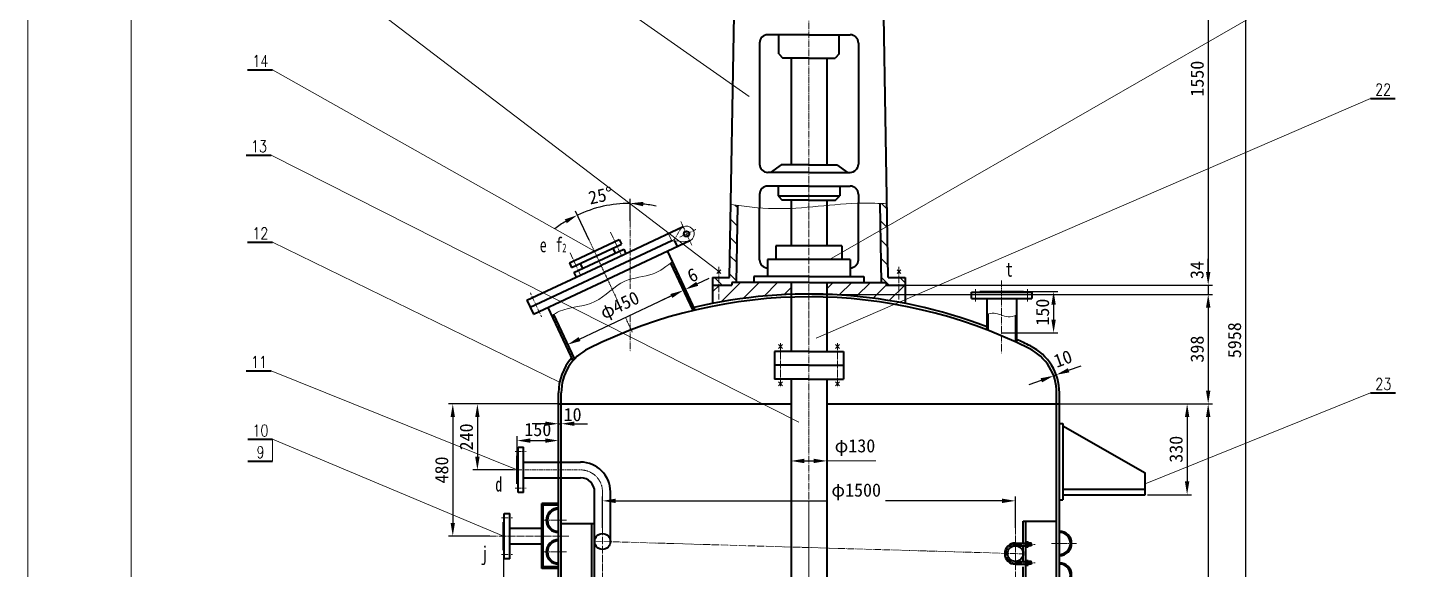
# Model space of a CAD drawing. Extents: x 588 to 112718, y -1551 to 24243.
# Drawn here: x 43776 to 48838, y 5913 to 7879 of the extents above; entities that cross this region are included whole.
import ezdxf
from ezdxf.enums import TextEntityAlignment as Align

# ---------------------------------------------------------------- set-up
doc = ezdxf.new("R2010")
doc.units = 0
doc.header["$LTSCALE"] = 10
doc.header["$PDMODE"] = 1
for name, pattern in [('XX-S', [0.5, 0.3, -0.2]), ('ZXX-L', [3.28, 2.5, -0.3, 0.18, -0.3]), ('ZXX-S', [1.27, 0.75, -0.2, 0.12, -0.2])]:
    doc.linetypes.add(name, pattern=pattern)
doc.layers.get('Defpoints').update_dxf_attribs({"linetype": 'CONTINUOUS'})
for name, color, linetype, lineweight in [('A 粗实线', 1, 'CONTINUOUS', 40), ('B 细实线', 7, 'CONTINUOUS', 18), ('C 文 字', 2, 'CONTINUOUS', 20), ('D 短中心线', 3, 'ZXX-S', 18), ('E 长中心线', 3, 'ZXX-L', 18), ('F 短虚线', 6, 'XX-S', 20), ('J 标注尺寸', 2, 'CONTINUOUS', 18)]:
    doc.layers.add(name, color=color, linetype=linetype, lineweight=lineweight)
doc.styles.add('ROMANC', font='romanc', dxfattribs={"width": 0.7, "height": 6})
doc.styles.get("Standard").update_dxf_attribs({"font": 'SIMFANG.TTF'})
doc.styles.add('标题中文', font='SIMFANG.TTF', dxfattribs={"width": 0.7})
doc.dimstyles.new('通用标注4.0', dxfattribs={"dimscale": 16, "dimtxt": 3, "dimasz": 3, "dimexe": 1, "dimexo": 0, "dimgap": 1, "dimtad": 1, "dimdec": 0, "dimzin": 0, "dimdsep": 46, "dimtxsty": 'Standard', "dimcen": 0, "dimadec": 0, "dimazin": 0, "dimtfac": 0.375, "dimtdec": 0, "dimtmove": 2, "dimatfit": 3, "dimfxl": 0, "dimtzin": 0, "dimarcsym": 0})

# ---------------------------------------------------------------- blocks, each defined once
blk = doc.blocks.new('*D162')
at = {"layer": 'C 文 字', "color": 0, "lineweight": -2}
for p, q in [((45863.7, 6062.8), (45863.7, 6177)), ((47363.7, 6062.8), (47363.7, 6177)), ((45911.7, 6161), (46679.2, 6161)), ((47315.7, 6161), (46891.5, 6161))]:
    blk.add_line(p, q, dxfattribs=at)
at = {"layer": 'C 文 字', "color": 0}
for points in [[(45911.7, 6169), (45911.7, 6153), (45863.7, 6161)], [(47315.7, 6169), (47315.7, 6153), (47363.7, 6161)]]:
    blk.add_solid(points, dxfattribs=at)
at = {"layer": 'Defpoints', "color": 0}
for p in [(47363.7, 6161), (45863.7, 6062.8), (47363.7, 6062.8)]:
    blk.add_point(p, dxfattribs=at)
at = {"layer": 'C 文 字', "color": 0, "insert": (46785.4, 6193.8), "char_height": 48, "attachment_point": 5}
blk.add_mtext('φ1500', dxfattribs=at)
blk = doc.blocks.new('*D168')
at = {"layer": 'C 文 字', "color": 0, "lineweight": -2}
blk.add_line((45651.8, 4403.3), (45448.2, 4520.9), dxfattribs=at)
blk.add_arc((45703.7, 4373.4), 279.1, 99.8658, 140.1342, dxfattribs=at)
at = {"layer": 'C 文 字', "color": 0}
for points in [[(45655.2, 4656.3), (45656.6, 4640.4), (45703.7, 4652.5)], [(45496.1, 4547.7), (45482.9, 4556.9), (45462, 4512.9)]]:
    blk.add_solid(points, dxfattribs=at)
at = {"layer": 'Defpoints', "color": 0}
for p in [(45703.7, 6513.3), (45608.3, 4635.6), (45651.8, 4403.3), (45703.7, 4396.5), (45723, 4362.2)]:
    blk.add_point(p, dxfattribs=at)
at = {"layer": 'C 文 字', "color": 0, "insert": (45544.2, 4649.7), "char_height": 48, "attachment_point": 5, "rotation": 30}
blk.add_mtext('60°', dxfattribs=at)
blk = doc.blocks.new('*D173')
at = {"layer": 'C 文 字', "color": 0, "lineweight": -2}
for p, q in [((45655.7, 6441.2), (45607.7, 6441.2)), ((45703.7, 6456.3), (45703.7, 6425.2)), ((45703.7, 6441.2), (45713.7, 6441.2)), ((45713.7, 6456.3), (45713.7, 6425.2)), ((45761.7, 6441.2), (45809.7, 6441.2))]:
    blk.add_line(p, q, dxfattribs=at)
at = {"layer": 'C 文 字', "color": 0}
for points in [[(45655.7, 6449.2), (45655.7, 6433.2), (45703.7, 6441.2)], [(45761.7, 6449.2), (45761.7, 6433.2), (45713.7, 6441.2)]]:
    blk.add_solid(points, dxfattribs=at)
at = {"layer": 'Defpoints', "color": 0}
for p in [(45703.7, 6456.3), (45713.7, 6456.3), (45713.7, 6441.2)]:
    blk.add_point(p, dxfattribs=at)
at = {"layer": 'C 文 字', "color": 0, "insert": (45755, 6474.2), "char_height": 48, "attachment_point": 5}
blk.add_mtext('10', dxfattribs=at)
blk = doc.blocks.new('*D174')
at = {"layer": 'C 文 字', "color": 0, "lineweight": -2}
for p, q in [((45503.7, 5981.9), (45503.7, 5787.1)), ((45551.7, 5803.1), (45655.7, 5803.1)), ((45703.7, 5803.1), (45703.7, 5819.1))]:
    blk.add_line(p, q, dxfattribs=at)
at = {"layer": 'C 文 字', "color": 0}
for points in [[(45551.7, 5811.1), (45551.7, 5795.1), (45503.7, 5803.1)], [(45655.7, 5811.1), (45655.7, 5795.1), (45703.7, 5803.1)]]:
    blk.add_solid(points, dxfattribs=at)
at = {"layer": 'Defpoints', "color": 0}
for p in [(45503.7, 5981.9), (45703.7, 5803.1), (45703.7, 5803.1)]:
    blk.add_point(p, dxfattribs=at)
at = {"layer": 'C 文 字', "color": 0, "insert": (45603.7, 5843.1), "char_height": 48, "attachment_point": 5}
blk.add_mtext('200', dxfattribs=at)
blk = doc.blocks.new('*D175')
at = {"layer": 'C 文 字', "color": 0, "lineweight": -2}
for p, q in [((45703.7, 6513.3), (45393.1, 6513.3)), ((45409.1, 6465.3), (45409.1, 6321.3)), ((45539.5, 6273.3), (45393.1, 6273.3))]:
    blk.add_line(p, q, dxfattribs=at)
at = {"layer": 'C 文 字', "color": 0}
for points in [[(45401.1, 6465.3), (45417.1, 6465.3), (45409.1, 6513.3)], [(45401.1, 6321.3), (45417.1, 6321.3), (45409.1, 6273.3)]]:
    blk.add_solid(points, dxfattribs=at)
at = {"layer": 'Defpoints', "color": 0}
for p in [(45703.7, 6513.3), (45409.1, 6273.3), (45539.5, 6273.3)]:
    blk.add_point(p, dxfattribs=at)
at = {"layer": 'C 文 字', "color": 0, "insert": (45369.1, 6393.3), "char_height": 48, "attachment_point": 5, "rotation": 90}
blk.add_mtext('240', dxfattribs=at)
blk = doc.blocks.new('*D176')
at = {"layer": 'C 文 字', "color": 0, "lineweight": -2}
for p, q in [((45703.7, 6513.3), (45303.7, 6513.3)), ((45319.7, 6465.3), (45319.7, 6080.9)), ((45453.8, 6032.9), (45303.7, 6032.9))]:
    blk.add_line(p, q, dxfattribs=at)
at = {"layer": 'C 文 字', "color": 0}
for points in [[(45311.7, 6465.3), (45327.7, 6465.3), (45319.7, 6513.3)], [(45311.7, 6080.9), (45327.7, 6080.9), (45319.7, 6032.9)]]:
    blk.add_solid(points, dxfattribs=at)
at = {"layer": 'Defpoints', "color": 0}
for p in [(45703.7, 6513.3), (45319.7, 6032.9), (45453.8, 6032.9)]:
    blk.add_point(p, dxfattribs=at)
at = {"layer": 'C 文 字', "color": 0, "insert": (45279.7, 6273.1), "char_height": 48, "attachment_point": 5, "rotation": 90}
blk.add_mtext('480', dxfattribs=at)
blk = doc.blocks.new('*D177')
at = {"layer": 'C 文 字', "color": 0, "lineweight": -2}
for p, q in [((45553.7, 6324.3), (45553.7, 6395.9)), ((45601.7, 6379.9), (45655.7, 6379.9)), ((45703.7, 6380.9), (45703.7, 6363.9))]:
    blk.add_line(p, q, dxfattribs=at)
at = {"layer": 'C 文 字', "color": 0}
for points in [[(45601.7, 6387.9), (45601.7, 6371.9), (45553.7, 6379.9)], [(45655.7, 6387.9), (45655.7, 6371.9), (45703.7, 6379.9)]]:
    blk.add_solid(points, dxfattribs=at)
at = {"layer": 'Defpoints', "color": 0}
for p in [(45703.7, 6380.9), (45703.7, 6379.9), (45553.7, 6324.3)]:
    blk.add_point(p, dxfattribs=at)
at = {"layer": 'C 文 字', "color": 0, "insert": (45628.7, 6419.9), "char_height": 48, "attachment_point": 5}
blk.add_mtext('150', dxfattribs=at)
blk = doc.blocks.new('*D178')
at = {"layer": 'Defpoints', "color": 0}
for p in [(46135.9, 6971), (46157.2, 6925.7), (45715.6, 6773.8)]:
    blk.add_point(p, dxfattribs=at)
at = {"layer": 'J 标注尺寸', "color": 0, "lineweight": -2}
for p, q in [((46135.9, 6971), (46164, 6911.2)), ((45780.3, 6748.9), (46113.7, 6905.3)), ((45715.6, 6773.8), (45743.7, 6714))]:
    blk.add_line(p, q, dxfattribs=at)
at = {"layer": 'J 标注尺寸', "color": 0}
for points in [[(46110.3, 6912.5), (46117.1, 6898), (46157.2, 6925.7)], [(45776.9, 6756.1), (45783.7, 6741.6), (45736.9, 6728.5)]]:
    blk.add_solid(points, dxfattribs=at)
at = {"layer": 'J 标注尺寸', "color": 0, "insert": (45928.5, 6866.6), "char_height": 48, "attachment_point": 5, "rotation": 25.1339}
blk.add_mtext('φ450', dxfattribs=at)
blk = doc.blocks.new('*D179')
at = {"layer": 'C 文 字', "color": 0, "lineweight": -2}
for p, q in [((46207.8, 6949.4), (46251.2, 6969.8)), ((46113.7, 6905.3), (46070.3, 6884.9)), ((46157.2, 6925.7), (46164.3, 6929)), ((46157.2, 6925.7), (46164, 6911.2)), ((46164.3, 6929), (46171.1, 6914.5))]:
    blk.add_line(p, q, dxfattribs=at)
at = {"layer": 'C 文 字', "color": 0}
for points in [[(46204.4, 6956.7), (46211.2, 6942.2), (46164.3, 6929)], [(46110.3, 6912.5), (46117.1, 6898), (46157.2, 6925.7)]]:
    blk.add_solid(points, dxfattribs=at)
at = {"layer": 'Defpoints', "color": 0}
for p in [(46157.2, 6925.7), (46164.3, 6929), (46164.3, 6929)]:
    blk.add_point(p, dxfattribs=at)
at = {"layer": 'C 文 字', "color": 0, "insert": (46190.8, 6980.9), "char_height": 48, "attachment_point": 5, "rotation": 25.1339}
blk.add_mtext('6', dxfattribs=at)
blk = doc.blocks.new('*D180')
at = {"layer": 'C 文 字', "color": 0, "lineweight": -2}
for p, q in [((45963.7, 7178.8), (45963.7, 7257.8)), ((45815.4, 7107.7), (45765.7, 7213.7))]:
    blk.add_line(p, q, dxfattribs=at)
for start, end in [(90, 115.1339), (77.7773, 83.8886), (121.2452, 127.3566)]:
    blk.add_arc((45963.7, 6791.6), 450.2, start, end, dxfattribs=at)
at = {"layer": 'C 文 字', "color": 0}
for points in [[(46011.2, 7231.3), (46012.1, 7247.2), (45963.7, 7241.8)], [(45726.4, 7183.6), (45734, 7169.5), (45772.5, 7199.2)]]:
    blk.add_solid(points, dxfattribs=at)
at = {"layer": 'Defpoints', "color": 0}
for p in [(45898.1, 7237), (45963.7, 7178.8), (45815.4, 7107.7), (45918.1, 6888.9), (45963.7, 6703.4)]:
    blk.add_point(p, dxfattribs=at)
at = {"layer": 'C 文 字', "color": 0, "insert": (45857.1, 7270.1), "char_height": 48, "attachment_point": 5, "rotation": 12.5669}
blk.add_mtext('25°', dxfattribs=at)
blk = doc.blocks.new('*D181')
at = {"layer": 'C 文 字', "color": 0, "lineweight": -2}
for p, q in [((46623.7, 6911.2), (48080.3, 6911.2)), ((48064.3, 6863.2), (48064.3, 6561.3)), ((47523.7, 6513.3), (48080.3, 6513.3))]:
    blk.add_line(p, q, dxfattribs=at)
at = {"layer": 'C 文 字', "color": 0}
for points in [[(48056.3, 6863.2), (48072.3, 6863.2), (48064.3, 6911.2)], [(48056.3, 6561.3), (48072.3, 6561.3), (48064.3, 6513.3)]]:
    blk.add_solid(points, dxfattribs=at)
at = {"layer": 'Defpoints', "color": 0}
for p in [(46623.7, 6911.2), (47523.7, 6513.3), (48064.3, 6513.3)]:
    blk.add_point(p, dxfattribs=at)
at = {"layer": 'C 文 字', "color": 0, "insert": (48024.3, 6712.2), "char_height": 48, "attachment_point": 5, "rotation": 90}
blk.add_mtext('398', dxfattribs=at)
blk = doc.blocks.new('*D182')
at = {"layer": 'C 文 字', "color": 0, "lineweight": -2}
for p, q in [((46733.7, 9723.8), (48216.1, 9723.8)), ((48200.1, 9675.8), (48200.1, 3813.3)), ((46613.7, 3765.3), (48216.1, 3765.3))]:
    blk.add_line(p, q, dxfattribs=at)
at = {"layer": 'C 文 字', "color": 0}
for points in [[(48192.1, 9675.8), (48208.1, 9675.8), (48200.1, 9723.8)], [(48192.1, 3813.3), (48208.1, 3813.3), (48200.1, 3765.3)]]:
    blk.add_solid(points, dxfattribs=at)
at = {"layer": 'Defpoints', "color": 0}
for p in [(46733.7, 9723.8), (46613.7, 3765.3), (48200.1, 3765.3)]:
    blk.add_point(p, dxfattribs=at)
at = {"layer": 'C 文 字', "color": 0, "insert": (48160.1, 6744.6), "char_height": 48, "attachment_point": 5, "rotation": 90}
blk.add_mtext('5958', dxfattribs=at)
blk = doc.blocks.new('*D184')
at = {"layer": 'C 文 字', "color": 0, "lineweight": -2}
for p, q in [((47533.7, 6513.3), (48080.3, 6513.3)), ((48064.3, 6465.3), (48064.3, 4361.3)), ((47523.7, 4313.3), (48080.3, 4313.3))]:
    blk.add_line(p, q, dxfattribs=at)
at = {"layer": 'C 文 字', "color": 0}
for points in [[(48056.3, 6465.3), (48072.3, 6465.3), (48064.3, 6513.3)], [(48056.3, 4361.3), (48072.3, 4361.3), (48064.3, 4313.3)]]:
    blk.add_solid(points, dxfattribs=at)
at = {"layer": 'Defpoints', "color": 0}
for p in [(47533.7, 6513.3), (47523.7, 4313.3), (48064.3, 4313.3)]:
    blk.add_point(p, dxfattribs=at)
at = {"layer": 'C 文 字', "color": 0, "insert": (48024.3, 5413.3), "char_height": 48, "attachment_point": 5, "rotation": 90}
blk.add_mtext('2200', dxfattribs=at)
blk = doc.blocks.new('*D197')
at = {"layer": 'C 文 字', "color": 0, "lineweight": -2}
for p, q in [((46548.7, 6322.1), (46548.7, 6290)), ((46596.7, 6306), (46630.7, 6306)), ((46678.7, 6322.1), (46678.7, 6290))]:
    blk.add_line(p, q, dxfattribs=at)
at = {"layer": 'C 文 字', "color": 0}
for points in [[(46596.7, 6314), (46596.7, 6298), (46548.7, 6306)], [(46630.7, 6314), (46630.7, 6298), (46678.7, 6306)]]:
    blk.add_solid(points, dxfattribs=at)
at = {"layer": 'Defpoints', "color": 0}
for p in [(46548.7, 6322.1), (46678.7, 6322.1), (46678.7, 6306)]:
    blk.add_point(p, dxfattribs=at)
at = {"layer": 'C 文 字', "color": 0, "insert": (46780.9, 6354.6), "char_height": 48, "attachment_point": 5}
blk.add_mtext('φ130', dxfattribs=at)
blk = doc.blocks.new('*D198')
at = {"layer": 'C 文 字', "color": 0, "lineweight": -2}
for p, q in [((47533.7, 6513.3), (48003.7, 6513.3)), ((47987.7, 6465.3), (47987.7, 6231.3)), ((47843.7, 6183.3), (48003.7, 6183.3))]:
    blk.add_line(p, q, dxfattribs=at)
at = {"layer": 'C 文 字', "color": 0}
for points in [[(47979.7, 6465.3), (47995.7, 6465.3), (47987.7, 6513.3)], [(47979.7, 6231.3), (47995.7, 6231.3), (47987.7, 6183.3)]]:
    blk.add_solid(points, dxfattribs=at)
at = {"layer": 'Defpoints', "color": 0}
for p in [(47533.7, 6513.3), (47843.7, 6183.3), (47987.7, 6183.3)]:
    blk.add_point(p, dxfattribs=at)
at = {"layer": 'C 文 字', "color": 0, "insert": (47947.7, 6348.3), "char_height": 48, "attachment_point": 5, "rotation": 90}
blk.add_mtext('330', dxfattribs=at)
blk = doc.blocks.new('*D203')
at = {"layer": 'C 文 字', "color": 0, "lineweight": -2}
for p, q in [((46948.7, 8444.8), (48080.3, 8444.8)), ((48064.3, 8396.8), (48064.3, 6992.8)), ((46963.7, 6944.8), (48080.3, 6944.8))]:
    blk.add_line(p, q, dxfattribs=at)
at = {"layer": 'C 文 字', "color": 0}
for points in [[(48056.3, 8396.8), (48072.3, 8396.8), (48064.3, 8444.8)], [(48056.3, 6992.8), (48072.3, 6992.8), (48064.3, 6944.8)]]:
    blk.add_solid(points, dxfattribs=at)
at = {"layer": 'Defpoints', "color": 0}
for p in [(46948.7, 8444.8), (46963.7, 6944.8), (48064.3, 6944.8)]:
    blk.add_point(p, dxfattribs=at)
at = {"layer": 'C 文 字', "color": 0, "insert": (48024.3, 7694.8), "char_height": 48, "attachment_point": 5, "rotation": 90}
blk.add_mtext('1550', dxfattribs=at)
blk = doc.blocks.new('*D204')
at = {"layer": 'C 文 字', "color": 0, "lineweight": -2}
for p, q in [((48064.3, 6992.8), (48064.3, 7040.8)), ((46963.7, 6944.8), (48080.3, 6944.8)), ((48064.3, 6944.8), (48064.3, 6911.2)), ((47540.8, 6911.2), (48080.3, 6911.2)), ((48064.3, 6863.2), (48064.3, 6815.2))]:
    blk.add_line(p, q, dxfattribs=at)
at = {"layer": 'C 文 字', "color": 0}
for points in [[(48056.3, 6992.8), (48072.3, 6992.8), (48064.3, 6944.8)], [(48056.3, 6863.2), (48072.3, 6863.2), (48064.3, 6911.2)]]:
    blk.add_solid(points, dxfattribs=at)
at = {"layer": 'Defpoints', "color": 0}
for p in [(46963.7, 6944.8), (47540.8, 6911.2), (48064.3, 6911.2)]:
    blk.add_point(p, dxfattribs=at)
at = {"layer": 'C 文 字', "color": 0, "insert": (48023.6, 6999.4), "char_height": 48, "attachment_point": 5, "rotation": 90}
blk.add_mtext('34', dxfattribs=at)
blk = doc.blocks.new('*D205')
at = {"layer": 'C 文 字', "color": 0, "lineweight": -2}
for p, q in [((47392.7, 6921.7), (47518.5, 6921.7)), ((47502.5, 6873.7), (47502.5, 6819.5)), ((47313.7, 6771.5), (47518.5, 6771.5))]:
    blk.add_line(p, q, dxfattribs=at)
at = {"layer": 'C 文 字', "color": 0}
for points in [[(47494.5, 6873.7), (47510.5, 6873.7), (47502.5, 6921.7)], [(47494.5, 6819.5), (47510.5, 6819.5), (47502.5, 6771.5)]]:
    blk.add_solid(points, dxfattribs=at)
at = {"layer": 'Defpoints', "color": 0}
for p in [(47392.7, 6921.7), (47313.7, 6771.5), (47502.5, 6771.5)]:
    blk.add_point(p, dxfattribs=at)
at = {"layer": 'C 文 字', "color": 0, "insert": (47462.5, 6846.6), "char_height": 48, "attachment_point": 5, "rotation": 90}
blk.add_mtext('150', dxfattribs=at)
blk = doc.blocks.new('*D206')
at = {"layer": 'C 文 字', "color": 0, "lineweight": -2}
for p, q in [((47512.1, 6618.8), (47506.6, 6633.8)), ((47557.1, 6635.3), (47602.2, 6651.9)), ((47457.6, 6598.8), (47412.6, 6582.3)), ((47502.7, 6615.4), (47497.2, 6630.4)), ((47502.7, 6615.4), (47512.1, 6618.8))]:
    blk.add_line(p, q, dxfattribs=at)
at = {"layer": 'C 文 字', "color": 0}
for points in [[(47554.4, 6642.9), (47559.9, 6627.8), (47512.1, 6618.8)], [(47454.9, 6606.3), (47460.4, 6591.3), (47502.7, 6615.4)]]:
    blk.add_solid(points, dxfattribs=at)
at = {"layer": 'Defpoints', "color": 0}
for p in [(47502.7, 6615.4), (47512.1, 6618.8), (47512.1, 6618.8)]:
    blk.add_point(p, dxfattribs=at)
at = {"layer": 'C 文 字', "color": 0, "insert": (47536.3, 6677.4), "char_height": 48, "attachment_point": 5, "rotation": 20.1594}
blk.add_mtext('10', dxfattribs=at)

msp = doc.modelspace()

# ---------------------------------------------------------------- hatches: boundary and pattern name
at = {"layer": 'B 细实线'}
h = msp.add_hatch(dxfattribs=at)
h.set_pattern_fill('ANSI31', color=256, scale=15, angle=90, style=0)
h.set_pattern_definition([(135, (40905.33, 2370.035), (-33.67596, -33.67596), [])])
h.paths.add_polyline_path([(46286.6, 6972.8), (46263.7, 6972.8), (46263.7, 6944.8), (46286.6, 6944.8)])
edge = h.paths.add_edge_path()
edge.add_spline(control_points=[(46355.1, 7234), (46346.7, 7235.1), (46338.3, 7236.1), (46329.9, 7237.2)], knot_values=[0, 0, 0, 0, 25.307165, 25.307165, 25.307165, 25.307165], degree=3, periodic=0)
edge.add_line((46329.9, 7237.2), (46325.3, 6972.8))
edge.add_line((46325.3, 6972.8), (46286.6, 6972.8))
edge.add_line((46286.6, 6972.8), (46286.6, 6944.8))
edge.add_line((46286.6, 6944.8), (46333.7, 6944.8))
edge.add_line((46333.7, 6944.8), (46333.7, 6954.4))
edge.add_line((46333.7, 6954.4), (46350.2, 6954.4))
edge.add_line((46350.2, 6954.4), (46355.1, 7234))
edge = h.paths.add_edge_path()
edge.add_spline(control_points=[(46897.5, 7240.8), (46889, 7241.1), (46880.6, 7241.4), (46872.2, 7241.6)], knot_values=[543.575968, 543.575968, 543.575968, 543.575968, 568.841408, 568.841408, 568.841408, 568.841408], degree=3, periodic=0)
edge.add_line((46872.2, 7241.6), (46877.2, 6954.4))
edge.add_line((46877.2, 6954.4), (46893.7, 6954.4))
edge.add_line((46893.7, 6954.4), (46893.7, 6944.8))
edge.add_line((46893.7, 6944.8), (46940.8, 6944.8))
edge.add_line((46940.8, 6944.8), (46940.8, 6972.8))
edge.add_line((46940.8, 6972.8), (46902.1, 6972.8))
edge.add_line((46902.1, 6972.8), (46897.5, 7240.8))
h.paths.add_polyline_path([(46963.7, 6972.8), (46940.8, 6972.8), (46940.8, 6944.8), (46963.7, 6944.8)])

# ---------------------------------------------------------------- linework, layer by layer
at = {"layer": 'A 粗实线'}
for p, q in [((46325.3, 6972.8), (46350.4, 8409.6)), ((46902.1, 6972.8), (46877.1, 8409.6)), ((46613.7, 7854.4), (46464.1, 7854.4)), ((46503.9, 7784.5), (46503.9, 7854.4)), ((46613.7, 7854.4), (46763.3, 7854.4)), ((46723.5, 7784.5), (46723.5, 7854.4)), ((46434.1, 7824.4), (46434.1, 7384.4)), ((46793.3, 7824.4), (46793.3, 7384.4)), ((46503.9, 7784.5), (46518.9, 7769.5)), ((46613.7, 7769.5), (46518.9, 7769.5)), ((46548.7, 7769.5), (46548.7, 7381.4)), ((46613.7, 7769.5), (46708.5, 7769.5)), ((46678.7, 7769.5), (46678.7, 7381.4)), ((46723.5, 7784.5), (46708.5, 7769.5)), ((44574.3, 7726.7), (44664.6, 7726.7)), ((48653.7, 7623.1), (48743.9, 7623.1)), ((44569.3, 7417.3), (44659.6, 7417.3)), ((46613.7, 7354.4), (46464.1, 7354.4)), ((46512.4, 7381.4), (46473.8, 7354.4)), ((46613.7, 7381.4), (46512.4, 7381.4)), ((46613.7, 7381.4), (46715.1, 7381.4)), ((46613.7, 7354.4), (46763.3, 7354.4)), ((46715.1, 7381.4), (46753.6, 7354.4)), ((46613.7, 7304.4), (46464.1, 7304.4)), ((46501.7, 7304.4), (46501.7, 7268.7)), ((46613.7, 7304.4), (46763.3, 7304.4)), ((46725.7, 7304.4), (46725.7, 7268.7)), ((46434.1, 7274.4), (46434.1, 7225.7)), ((46501.7, 7268.7), (46516.7, 7253.7)), ((46501.7, 7268.7), (46725.7, 7268.7)), ((46613.7, 7253.7), (46516.7, 7253.7)), ((46548.7, 7253.7), (46548.7, 7088)), ((46613.7, 7253.7), (46710.7, 7253.7)), ((46678.7, 7253.7), (46678.7, 7088)), ((46710.7, 7253.7), (46725.7, 7268.7)), ((46793.3, 7274.4), (46793.3, 7242.2)), ((46793.3, 7037.2), (46793.3, 7242.2)), ((46877.2, 6954.4), (46872.2, 7241.6)), ((46350.2, 6954.4), (46355.1, 7234)), ((46434.1, 7037.2), (46434.1, 7225.7)), ((46157.1, 7156.3), (45858.4, 7016.1)), ((44574.3, 7100.9), (44664.6, 7100.9)), ((45743.5, 7026), (45924.7, 7110.5)), ((45751.3, 7009.2), (45932.5, 7093.7)), ((46115.5, 7105.8), (45870.3, 6990.8)), ((46180.9, 7105.6), (45882.2, 6965.4)), ((45924.7, 7110.5), (45932.5, 7093.7)), ((46136.4, 7084.7), (46126.8, 7105.2)), ((46493.7, 7088), (46493.7, 7037.6)), ((46613.7, 7088), (46493.7, 7088)), ((46733.7, 7088), (46613.7, 7088)), ((46733.7, 7088), (46733.7, 7037.6)), ((45759.9, 6990.6), (45941.2, 7075.1)), ((45901.4, 7079.2), (45910.1, 7060.6)), ((45941.2, 7075.1), (45949, 7058.4)), ((46099.4, 7067.3), (46199.5, 6854)), ((46613.7, 7037.6), (46463.7, 7037.6)), ((46463.7, 7037.6), (46463.7, 6976.3)), ((46763.7, 7037.6), (46613.7, 7037.6)), ((46763.7, 7037.6), (46763.7, 6976.3)), ((45589.1, 6889.7), (45858.4, 7016.1)), ((45600.9, 6864.4), (45870.3, 6990.8)), ((45743.5, 7026), (45751.3, 7009.2)), ((45759.9, 6990.6), (45767.8, 6973.8)), ((45782.4, 7023.7), (45791, 7005.1)), ((46110.8, 7024.6), (46191.7, 6852.1)), ((45612.8, 6839), (45882.2, 6965.4)), ((46263.7, 6972.8), (46325.3, 6972.8)), ((46263.7, 6972.8), (46263.7, 6878.2)), ((46263.7, 6944.8), (46333.7, 6944.8)), ((46613.7, 6954.4), (46333.7, 6954.4)), ((46333.7, 6954.4), (46333.7, 6944.8)), ((46613.7, 6976.3), (46413.7, 6976.3)), ((46413.7, 6976.3), (46413.7, 6954.4)), ((46548.7, 6954.4), (46548.7, 6703.4)), ((46613.7, 6976.3), (46813.7, 6976.3)), ((46613.7, 6954.4), (46893.7, 6954.4)), ((46678.7, 6954.4), (46678.7, 6703.4)), ((46813.7, 6976.3), (46813.7, 6954.4)), ((46893.7, 6954.4), (46893.7, 6944.8)), ((46893.7, 6944.8), (46963.7, 6944.8)), ((46902.1, 6972.8), (46963.7, 6972.8)), ((46963.7, 6972.8), (46963.7, 6878.2)), ((45589.1, 6889.7), (45612.8, 6839)), ((47203.7, 6918.7), (47423.7, 6918.7)), ((47203.7, 6896.7), (47203.7, 6918.7)), ((47203.7, 6896.7), (47423.7, 6896.7)), ((47234.7, 6921.7), (47392.7, 6921.7)), ((47234.7, 6918.7), (47234.7, 6921.7)), ((47259.7, 6896.7), (47259.7, 6781.9)), ((47367.7, 6896.7), (47367.7, 6736.8)), ((47392.7, 6921.7), (47392.7, 6921.7)), ((47392.7, 6921.7), (47392.7, 6918.7)), ((47423.7, 6918.7), (47423.7, 6896.7)), ((45664.9, 6863.5), (45756, 6669.2)), ((45685.6, 6837.7), (45761.7, 6675.6)), ((47263.7, 6839.5), (47263.7, 6780.2)), ((47363.7, 6834.9), (47363.7, 6738.6)), ((46488.7, 6703.4), (46488.7, 6603.4)), ((46613.7, 6703.4), (46488.7, 6703.4)), ((46613.7, 6703.4), (46738.7, 6703.4)), ((46738.7, 6703.4), (46738.7, 6603.4)), ((44569.6, 6633.2), (44659.8, 6633.2)), ((46613.7, 6653.4), (46488.7, 6653.4)), ((46613.7, 6653.4), (46738.7, 6653.4)), ((46613.7, 6603.4), (46488.7, 6603.4)), ((46548.7, 6603.4), (46548.7, 5773.4)), ((46613.7, 6603.4), (46738.7, 6603.4)), ((46678.7, 6603.4), (46678.7, 6151)), ((45703.7, 6513.3), (45703.7, 6553.3)), ((45713.7, 6513.3), (45713.7, 6553.3)), ((47513.7, 6513.3), (47513.7, 6553.3)), ((47523.7, 6513.3), (47523.7, 6553.3)), ((48654.3, 6553.3), (48744.6, 6553.3)), ((45703.7, 6513.3), (46548.7, 6513.3)), ((45703.7, 4396.5), (45703.7, 6513.3)), ((45713.7, 4273.3), (45713.7, 6513.3)), ((46678.7, 6513.3), (47523.7, 6513.3)), ((47513.7, 4273.3), (47513.7, 6513.3)), ((47523.7, 4313.3), (47523.7, 6513.3)), ((47523.7, 6441.6), (47535.7, 6441.6)), ((47535.7, 6441.6), (47535.7, 6164.8)), ((47535.7, 6433.3), (47835.7, 6263.3)), ((44574.9, 6384.7), (44665.1, 6384.7)), ((45556.7, 6190.8), (45556.7, 6355.8)), ((45556.7, 6355.8), (45576.7, 6355.8)), ((45576.7, 6190.8), (45576.7, 6355.8)), ((44574.9, 6305.7), (44665.1, 6305.7)), ((45553.7, 6222.3), (45553.7, 6324.3)), ((45553.7, 6324.3), (45556.7, 6324.3)), ((45553.7, 6244.8), (45553.7, 6301.8)), ((45576.7, 6301.8), (45783.7, 6301.8)), ((45576.7, 6244.8), (45783.7, 6244.8)), ((47835.7, 6183.3), (47835.7, 6263.3)), ((45556.7, 6222.3), (45553.7, 6222.3)), ((45576.7, 6190.8), (45556.7, 6190.8)), ((45835.2, 4047.5), (45835.2, 6193.3)), ((45892.2, 6013.3), (45892.2, 6193.3)), ((47535.7, 6203.3), (47835.7, 6203.3)), ((47535.7, 6183.3), (47835.7, 6183.3)), ((45642.7, 5914.9), (45642.7, 6150.9)), ((45703.7, 6150.9), (45642.7, 6150.9)), ((45703.7, 6144.9), (45642.7, 6144.9)), ((45648.7, 5920.9), (45648.7, 6144.9)), ((46678.7, 6151), (46678.7, 5773.4)), ((47523.7, 6164.8), (47535.7, 6164.8)), ((45503.7, 5981.9), (45503.7, 6083.9)), ((45503.7, 6083.9), (45506.7, 6083.9)), ((45506.7, 5950.4), (45506.7, 6115.4)), ((45506.7, 6115.4), (45526.7, 6115.4)), ((45526.7, 5950.4), (45526.7, 6115.4)), ((45835.2, 6077.3), (45713.7, 6077.3)), ((45825.2, 4056.4), (45825.2, 6077.3)), ((47392.2, 6007.8), (47392.2, 6087.3)), ((47392.2, 6087.3), (47513.7, 6087.3)), ((47402.2, 4056.4), (47402.2, 6087.3)), ((45503.7, 6004.4), (45503.7, 6061.4)), ((45526.7, 6061.4), (45642.7, 6061.4)), ((45506.7, 5981.9), (45503.7, 5981.9)), ((45526.7, 6004.4), (45642.7, 6004.4)), ((47363.7, 6007.8), (47402.2, 6007.8)), ((47363.7, 5997.8), (47402.2, 5997.8)), ((47392.2, 5940.8), (47392.2, 5997.8)), ((47402.2, 6010.6), (47402.9, 6011.8)), ((47402.2, 6002.8), (47402.2, 6010.6)), ((47402.2, 6002.8), (47402.2, 5995)), ((47402.2, 5995), (47402.9, 5993.8)), ((47402.9, 6011.8), (47410, 6011.8)), ((47402.9, 6007.3), (47410, 6007.3)), ((47402.9, 5998.3), (47410, 5998.3)), ((47402.9, 5993.8), (47410, 5993.8)), ((47410.7, 6010.6), (47410, 6011.8)), ((47410.7, 5995), (47410, 5993.8)), ((47410.7, 6002.8), (47410.7, 6010.6)), ((47421.2, 6007.8), (47410.7, 6007.8)), ((47410.7, 6002.8), (47410.7, 5995)), ((47421.2, 5997.8), (47410.7, 5997.8)), ((47421.2, 6002.8), (47421.2, 6007.8)), ((47422.7, 6006.3), (47421.2, 6007.8)), ((47421.2, 6002.8), (47421.2, 5997.8)), ((47422.7, 5999.3), (47421.2, 5997.8)), ((47422.7, 6002.8), (47422.7, 6006.3)), ((47422.7, 6002.8), (47422.7, 5999.3)), ((45526.7, 5950.4), (45506.7, 5950.4)), ((47363.7, 5940.8), (47402.2, 5940.8)), ((47363.7, 5930.8), (47402.2, 5930.8)), ((47402.2, 5943.6), (47402.9, 5944.8)), ((47402.2, 5935.8), (47402.2, 5943.6)), ((47402.2, 5935.8), (47402.2, 5928)), ((47402.2, 5928), (47402.9, 5926.8)), ((47402.9, 5944.8), (47410, 5944.8)), ((47402.9, 5940.3), (47410, 5940.3)), ((47402.9, 5931.3), (47410, 5931.3)), ((47402.9, 5926.8), (47410, 5926.8)), ((47410.7, 5943.6), (47410, 5944.8)), ((47410.7, 5928), (47410, 5926.8)), ((47410.7, 5935.8), (47410.7, 5943.6)), ((47421.2, 5940.8), (47410.7, 5940.8)), ((47410.7, 5935.8), (47410.7, 5928)), ((47421.2, 5930.8), (47410.7, 5930.8)), ((47422.7, 5939.3), (47421.2, 5940.8)), ((47421.2, 5935.8), (47421.2, 5940.8)), ((47421.2, 5935.8), (47421.2, 5930.8)), ((47422.7, 5932.3), (47421.2, 5930.8)), ((47422.7, 5935.8), (47422.7, 5939.3)), ((47422.7, 5935.8), (47422.7, 5932.3)), ((45703.7, 5920.9), (45642.7, 5920.9)), ((45703.7, 5914.9), (45642.7, 5914.9)), ((47392.2, 4047.5), (47392.2, 5920.8))]:
    msp.add_line(p, q, dxfattribs=at)
for centre, radius in [((46169, 7130.9), 10), ((45863.7, 6013.3), 28.5), ((47363.7, 5969.3), 28.5)]:
    msp.add_circle(centre, radius, dxfattribs=at)
for centre, radius, start, end in [((46464.1, 7824.4), 30, 90, 180), ((46763.3, 7824.4), 30, 0, 90), ((46464.1, 7384.4), 30, 180, 270), ((46763.3, 7384.4), 30, 270, 0), ((46464.1, 7274.4), 30, 90, 180), ((46763.3, 7274.4), 30, 0, 90), ((46464.1, 7037.2), 30, 180, 270), ((46763.3, 7037.2), 30, 270, 0), ((46613.7, 5102.3), 1800, 63.609, 116.391), ((46613.7, 5102.3), 1810, 69.0897, 103.3697), ((46613.7, 5102.3), 1810, 63.609, 65.3815), ((46613.7, 5102.3), 1810, 63.609, 65.3815), ((45893.7, 6553.3), 180, 116.391, 180), ((47333.7, 6553.3), 180, 0, 63.609), ((47333.7, 6553.3), 190, 0, 63.609), ((45893.7, 6553.3), 190, 138.5248, 180), ((45783.7, 6193.3), 108.5, 0, 90), ((45783.7, 6193.3), 51.5, 0, 90), ((45703.7, 6090.4), 44.5, 90, 270), ((45703.7, 6090.4), 40, 90, 270), ((47523.7, 6006.3), 44.5, 270, 90), ((47523.7, 6006.3), 40, 270, 90), ((45703.7, 5975.4), 44.5, 90, 270), ((45703.7, 5975.4), 40, 90, 270), ((47363.7, 5969.3), 38.5, 90, 270), ((47414.3, 6011.5), 12.1, 183.9511, 199.9138), ((47413.8, 6003.3), 11.6, 159.9149, 182.4971), ((47413.8, 6002.3), 11.6, 177.5029, 200.0851), ((47414.3, 5994.2), 12.1, 160.0862, 176.0489), ((47398.6, 6011.5), 12.1, 340.0862, 356.0489), ((47399.1, 6003.3), 11.6, 357.5029, 20.0851), ((47399.1, 6002.3), 11.6, 339.9149, 2.4971), ((47398.6, 5994.2), 12.1, 3.9511, 19.9138), ((47414.3, 5944.5), 12.1, 183.9511, 199.9138), ((47413.8, 5936.3), 11.6, 159.9149, 182.4971), ((47413.8, 5935.3), 11.6, 177.5029, 200.0851), ((47414.3, 5927.2), 12.1, 160.0862, 176.0489), ((47398.6, 5944.5), 12.1, 340.0862, 356.0489), ((47399.1, 5936.3), 11.6, 357.5029, 20.0851), ((47399.1, 5935.3), 11.6, 339.9149, 2.4971), ((47398.6, 5927.2), 12.1, 3.9511, 19.9138), ((47523.7, 5891.3), 44.5, 270, 90), ((47523.7, 5891.3), 40, 270, 90)]:
    msp.add_arc(centre, radius, start, end, dxfattribs=at)
at = {"layer": 'B 细实线'}
for p, q in [((44659.8, 8849.7), (46396.9, 7630.1)), ((44660.5, 8234.4), (46279.5, 7000.6)), ((46688.7, 7037.6), (48653.7, 8167.1)), ((44664.6, 7726.7), (45834.1, 7068.2)), ((46639.5, 6751.9), (48653.7, 7623.1)), ((44659.6, 7417.3), (46577.5, 6447.3)), ((44664.6, 7100.9), (45707.6, 6591.7)), ((46263.7, 6920.2), (46288.3, 6944.8)), ((46294.9, 6884), (46365.3, 6954.4)), ((46374.7, 6896.5), (46432.6, 6954.4)), ((46450.5, 6904.9), (46500, 6954.4)), ((46523, 6910), (46548.7, 6935.8)), ((46678.7, 6931.1), (46702, 6954.4)), ((46723.9, 6909), (46769.4, 6954.4)), ((46786.4, 6904.1), (46836.8, 6954.4)), ((46846.9, 6897.2), (46894.5, 6944.8)), ((46905.7, 6888.6), (46961.8, 6944.8)), ((46962.7, 6878.3), (46963.7, 6879.3)), ((45553.7, 6273.3), (44659.8, 6633.2)), ((47835.7, 6223.3), (48654.3, 6553.3)), ((44665.1, 6384.7), (45503.7, 6032.9)), ((44665.1, 6305.7), (44665.1, 6384.7)), ((47422.7, 6006.3), (47410.7, 6006.3)), ((47422.7, 5999.3), (47410.7, 5999.3)), ((47422.7, 5939.3), (47410.7, 5939.3)), ((47422.7, 5932.3), (47410.7, 5932.3))]:
    msp.add_line(p, q, dxfattribs=at)
msp.add_lwpolyline([(43775.9, 1983), (56390.9, 1983), (56390.9, 10893), (43775.9, 10893)], close=True, dxfattribs=at)
msp.add_spline([(46329.9, 7237.2), (46485.7, 7222.8), (46809.5, 7242.5), (46897.6, 7240.7)], degree=3, dxfattribs=at)
for points, knots in [([(45679, 6833.3), (45688.2, 6839.7), (45735.4, 6866.9), (45844.8, 6865.1), (45929.5, 6972.5), (46035.4, 6974.1), (46081.6, 7001.9), (46117.2, 7029.6)], [72.721271, 72.721271, 72.721271, 72.721271, 106.40066, 239.022611, 371.413989, 477.257426, 534.531117, 534.531117, 534.531117, 534.531117]), ([(47259.7, 6838), (47268.5, 6841.5), (47294.2, 6847.7), (47331.1, 6823.8), (47357.7, 6832), (47367.7, 6836.7)], [24.676769, 24.676769, 24.676769, 24.676769, 52.54454, 105.33984, 137.538316, 137.538316, 137.538316, 137.538316])]:
    msp.add_open_spline(points, degree=3, knots=knots, dxfattribs=at)
at = {"layer": 'C 文 字'}
for p, q in [((44150.9, 10743), (44150.9, 2133)), ((46678.7, 6306), (46856.8, 6306))]:
    msp.add_line(p, q, dxfattribs=at)
at = {"layer": 'D 短中心线'}
for p, q in [((46144.6, 7119.4), (46203.1, 7146.9)), ((46188.1, 7090.2), (46148, 7175.8)), ((45815.4, 7107.7), (45918.1, 6888.9)), ((45601.5, 6916.2), (45642.5, 6828.9)), ((47219.2, 6929.7), (47219.2, 6885.7)), ((47408.2, 6929.7), (47408.2, 6885.7)), ((45947.1, 6827.1), (45972, 6773.8)), ((45546.7, 6340.1), (45586.7, 6340.1)), ((45783.7, 6273.3), (45539.5, 6273.3)), ((45546.7, 6206.6), (45586.7, 6206.6)), ((45496.7, 6099.6), (45536.7, 6099.6)), ((45496.7, 5966.1), (45536.7, 5966.1))]:
    msp.add_line(p, q, dxfattribs=at)
at = {"layer": 'E 长中心线'}
for p, q in [((46613.7, 3643.3), (46613.7, 9875.9)), ((45963.7, 7178.8), (45963.7, 6930.9)), ((45893.1, 7136.9), (45934.7, 7047.6)), ((45745.7, 7062.5), (45785.2, 6977.9)), ((46293.7, 7000.6), (46279.5, 6986.5)), ((46293.7, 6986.5), (46279.5, 7000.6)), ((46286.6, 7010.8), (46286.6, 6892.9)), ((46933.8, 6986.5), (46947.9, 7000.6)), ((46933.8, 7000.6), (46947.9, 6986.5)), ((46940.8, 7010.8), (46940.8, 6892.9)), ((47313.7, 6961.2), (47313.7, 6697.9)), ((45963.7, 6834.9), (45963.7, 6703.4)), ((46510.2, 6733.8), (46510.2, 6573.5)), ((46717.3, 6733.8), (46717.3, 6573.5)), ((46517.2, 6728.6), (46503.1, 6714.5)), ((46517.2, 6714.5), (46503.1, 6728.6)), ((46710.2, 6728.6), (46724.3, 6714.5)), ((46710.2, 6714.5), (46724.3, 6728.6)), ((46517.2, 6593.1), (46503.1, 6579)), ((46517.2, 6579), (46503.1, 6593.1)), ((46710.2, 6593.1), (46724.3, 6579)), ((46710.2, 6579), (46724.3, 6593.1)), ((45863.7, 6193.3), (45863.7, 4136.9)), ((46613.7, 6151), (46613.7, 5461.3)), ((45732.6, 6090.4), (45640.4, 6090.4)), ((45741.5, 6032.9), (45453.8, 6032.9)), ((47363.7, 6066.5), (47363.7, 4097.5)), ((45732.6, 5975.4), (45640.4, 5975.4)), ((45835.2, 6014.2), (47392.2, 5968.5)), ((47363.7, 6002.8), (47435.5, 6002.8)), ((47494.9, 6006.3), (47587, 6006.3)), ((47363.7, 5935.8), (47435.5, 5935.8))]:
    msp.add_line(p, q, dxfattribs=at)
for centre, radius, start, end in [((45783.7, 6193.3), 80, 0, 90), ((47363.7, 5969.3), 33.5, 90, 270)]:
    msp.add_arc(centre, radius, start, end, dxfattribs=at)
at = {"layer": 'F 短虚线'}
for p, q in [((46124.5, 7110), (46144.8, 7145)), ((46124.5, 7110), (46115.5, 7105.8)), ((46126.8, 7105.2), (46124.5, 7110))]:
    msp.add_line(p, q, dxfattribs=at)
msp.add_arc((46169, 7130.9), 28, 115.1339, 149.8207, dxfattribs=at)
at = {"layer": 'J 标注尺寸', "color": 1}
for q in [(46103.6, 7131.1), (46167.5, 7103)]:
    msp.add_line((46115.5, 7105.8), q, dxfattribs=at)
at = {"layer": 'J 标注尺寸'}
msp.add_line((46116.4, 6906.6), (46075.7, 6887.4), dxfattribs=at)
at = {"layer": 'J 标注尺寸', "color": 1}
msp.add_arc((46169, 7130.9), 28, 266.8725, 115.1339, dxfattribs=at)

# ---------------------------------------------------------------- texts
at = {"layer": 'C 文 字', "style": 'ROMANC', "width": 0.8}
for s, height, p in [('14', 42.34, (44620.4, 7758.5)), ('22', 42.34, (48699.8, 7654.8)), ('13', 42.34, (44615.5, 7449)), ('12', 42.34, (44620.4, 7132.7)), ('11', 42.34, (44615.7, 6664.9)), ('23', 42.34, (48700.5, 6585.1)), ('10', 42.34, (44621, 6416.5)), ('9', 42.3, (44621, 6337.5))]:
    msp.add_text(s, height=height, dxfattribs=at).set_placement(p, align=Align.MIDDLE)
at = {"layer": 'J 标注尺寸', "style": '标题中文', "width": 0.7}
for s, height, p in [('e', 52.5, (45635.7, 7064.2)), ('f', 52.5, (45693.3, 7065.4)), ('2', 31.5, (45717.6, 7064.4)), ('t', 52.5, (47328.8, 6975.6)), ('d', 52.5, (45474.1, 6194.9)), ('j ', 52.5, (45423.2, 5943.2))]:
    msp.add_text(s, height=height, dxfattribs=at).set_placement(p)

# ---------------------------------------------------------------- dimensions: what is measured, and where the dimension line sits
at = {"layer": 'C 文 字'}
for base, p1, p2, picture, middle in [((48200.0732, 3765.3213), (46733.7191, 9723.8049), (46613.7191, 3765.3213), '*D182', (48160.0732, 6744.5631)), ((48064.3, 6513.3), (46623.7, 6911.2), (47523.7, 6513.3), '*D181', (48024.3, 6712.2)), ((47502.5, 6771.5), (47392.7, 6921.7), (47313.7, 6771.5), '*D205', (47462.5, 6846.6)), ((45319.7, 6032.9), (45703.7, 6513.3), (45453.8, 6032.9), '*D176', (45279.7, 6273.1)), ((45409.1, 6273.3), (45703.7, 6513.3), (45539.5, 6273.3), '*D175', (45369.1, 6393.3)), ((48064.3, 4313.3), (47533.7, 6513.3), (47523.7, 4313.3), '*D184', (48024.3, 5413.3)), ((47987.7, 6183.3), (47533.7, 6513.3), (47843.7, 6183.3), '*D198', (47947.7, 6348.3))]:
    dim = msp.add_linear_dim(base=base, p1=p1, p2=p2, angle=90, dimstyle='通用标注4.0', dxfattribs=at)
    dim.commit()
    dim.dimension.update_dxf_attribs({"geometry": picture, "text_midpoint": middle})
dim = msp.add_linear_dim(base=(48064.3, 6944.8), p1=(46948.7, 8444.8), p2=(46963.7, 6944.8), angle=90, text='1550', dimstyle='通用标注4.0', dxfattribs=at)
dim.commit()
dim.dimension.update_dxf_attribs({"geometry": '*D203', "text_midpoint": (48024.3, 7694.8)})
for base, line1, line2, picture, middle in [((45898.1, 7237), ((45963.7, 7178.8), (45963.7, 6703.4)), ((45815.4, 7107.7), (45918.1, 6888.9)), '*D180', (45857.1, 7270.1)), ((45608.3, 4635.6), ((45703.7, 4396.5), (45703.7, 6513.3)), ((45723, 4362.2), (45651.8, 4403.3)), '*D168', (45544.2, 4649.7))]:
    dim = msp.add_angular_dim_2l(base=base, line1=line1, line2=line2, dimstyle='通用标注4.0', dxfattribs=at)
    dim.commit()
    dim.dimension.update_dxf_attribs({"geometry": picture, "text_midpoint": middle})
for base, p1, p2, angle, picture, middle, dimtype in [((48064.3, 6911.2), (46963.7, 6944.8), (47540.8, 6911.2), 90, '*D204', (48023.6, 6999.4), 160), ((47512.1, 6618.8), (47502.7, 6615.4), (47512.1, 6618.8), 20.1594, '*D206', (47536.3, 6677.4), 161)]:
    dim = msp.add_linear_dim(base=base, p1=p1, p2=p2, angle=angle, dimstyle='通用标注4.0', dxfattribs=at)
    dim.commit()
    dim.dimension.update_dxf_attribs({"geometry": picture, "text_midpoint": middle, "dimtype": dimtype})
dim = msp.add_linear_dim(base=(46164.3, 6929), p1=(46157.2, 6925.7), p2=(46164.3, 6929), angle=25.1339, text='6', dimstyle='通用标注4.0', dxfattribs=at)
dim.commit()
dim.dimension.update_dxf_attribs({"geometry": '*D179', "text_midpoint": (46190.8, 6980.9), "dimtype": 161})
dim = msp.add_linear_dim(base=(45713.7, 6441.2), p1=(45703.7, 6456.3), p2=(45713.7, 6456.3), dimstyle='通用标注4.0', dxfattribs=at)
dim.commit()
dim.dimension.update_dxf_attribs({"geometry": '*D173', "text_midpoint": (45755, 6474.2), "dimtype": 160})
for base, p1, p2, picture, middle in [((45703.7, 6379.9), (45553.7, 6324.3), (45703.7, 6380.9), '*D177', (45628.7, 6419.9)), ((45703.7, 5803.1), (45503.7, 5981.9), (45703.7, 5803.1), '*D174', (45603.7, 5843.1))]:
    dim = msp.add_linear_dim(base=base, p1=p1, p2=p2, dimstyle='通用标注4.0', dxfattribs=at)
    dim.commit()
    dim.dimension.update_dxf_attribs({"geometry": picture, "text_midpoint": middle})
for base, p1, p2, picture, middle in [((46678.7, 6306), (46548.7, 6322.1), (46678.7, 6322.1), '*D197', (46780.9, 6354.6)), ((47363.7, 6161), (45863.7, 6062.8), (47363.7, 6062.8), '*D162', (46785.4, 6193.8))]:
    dim = msp.add_linear_dim(base=base, p1=p1, p2=p2, text='φ<>', dimstyle='通用标注4.0', dxfattribs=at)
    dim.commit()
    dim.dimension.update_dxf_attribs({"geometry": picture, "text_midpoint": middle, "dimtype": 160})
at = {"layer": 'J 标注尺寸'}
dim = msp.add_aligned_dim(p1=(45715.6, 6773.8), p2=(46135.9, 6971), distance=-50, text='φ450', dimstyle='通用标注4.0', dxfattribs=at)
dim.commit()
dim.dimension.update_dxf_attribs({"geometry": '*D178', "text_midpoint": (45928.5, 6866.6)})

doc.saveas('drawing.dxf')
